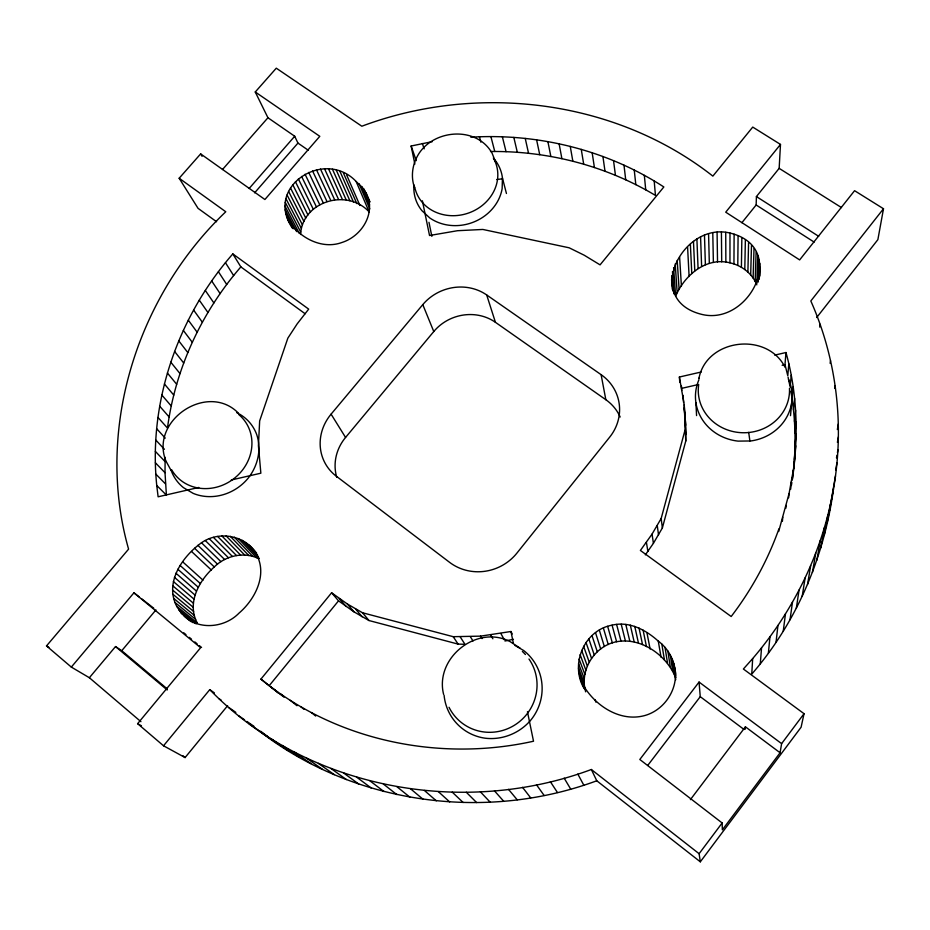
<?xml version="1.0" encoding="UTF-8"?>
<svg xmlns="http://www.w3.org/2000/svg" width="930" height="930" viewBox="0 0 930 930"><rect width="100%" height="100%" fill="white"/><g stroke="black" fill="none" stroke-linecap="round" stroke-linejoin="round"><path stroke-width="1.4" d="M756.799 284.859C752.323 273.56 741.698 265.41 729.957 262.83L729.98 233.046C682.434 221.398 642.932 299.623 701.429 314.305C749.313 326.546 789.14 247.275 729.98 233.046M733.944 263.934L734.119 234.186M583.912 688.107C569.764 664.16 584.435 630.075 612.08 625.169C629.215 620.949 645.92 629.924 658.277 641.13C668.519 648.629 674.68 660.8 675.564 673.367M585.668 691.839C579.274 670.216 594.549 645.862 616.602 641.735C641.154 637.038 666.775 655.278 675.564 677.621M737.781 265.434L738.095 235.709M741.408 267.305L741.861 237.627M744.79 269.514L745.372 239.905M645.35 554.861L653.418 543.306L662.369 527.961L685.77 441.018L684.213 404.713L679.388 377.022L701.243 372M685.77 441.018L685.689 425.231L684.213 404.713M747.894 272.06L748.592 242.521M256.238 553.211C244.788 535.169 218.841 530.612 201.484 542.76C182.385 556.5 164.343 582.447 176.688 606.29L197.253 622.984C186.546 603.058 199.067 580.425 214.295 566.94C225.676 555.582 244.299 551.339 258.924 558.756M750.684 274.896L751.487 245.45M494.179 159.03A44.907 40.025 -18.5 0 1 502.444 178.049L502.142 188.662A44.907 40.025 -18.5 0 1 473.858 221.979A44.907 40.025 -18.5 0 1 429.776 217.946L421.895 210.645A44.907 40.025 -18.5 0 1 413.943 184.896M753.114 278L754.009 248.647M741.896 222.689L756.148 204.984L756.415 196.579L779.154 168.353L780.491 144.417L752.742 127.085L712.857 176.119C615.125 99.324 477.264 82.921 361.828 126.224L276.28 68.181L255.262 91.989L267.945 117.75L294.705 136.245L297.949 143.092L308.376 150.311M755.16 281.337L756.125 252.077M833.489 488.878C822.643 551.432 793.918 610.452 752.672 658.58L751.765 674.099C796.801 622.24 824.34 556.733 833.489 488.878C844.533 425.812 836.872 359.526 810.821 300.971L883.5 208.75L854.577 190.685L799.649 259.912L725.726 212.191L780.491 144.417M231.291 479.985L260.853 473.196L258.424 445.679L259.656 420.918L287.858 338.136L297.135 323.919L308.679 309.12L232.814 253.913C177.851 316.735 148.161 402.039 156.752 485.483L166.4 495.086L165.017 472.707L165.133 457.316M756.846 283.464L757.834 255.715M758.252 282.011L759.089 259.493M794.813 457.781L792.255 480.054C798.591 437.681 797.603 393.936 785.966 352.528L774.702 355.121M759.275 279.302L759.891 263.399M759.88 276.001L760.217 267.363M745.29 729.178L745.407 726.818L780.084 752.754L722.354 829.827L722.145 822.969L639.817 759.485L699.058 682.062L781.607 743.64L780.084 752.754M300.564 234.488C302.308 201.229 347.297 187.918 369.152 211.924L356.144 181.49C324.558 147.893 263.957 186.907 292.322 227.955M760.287 663.753L761.542 647.826M793.662 468.302C796.103 442.657 795.336 416.675 790.86 391.286M788.814 363.816L787.791 375.767L784.99 364.653L785.966 352.528M790.151 387.02L791.221 375.243M778.677 531.518L789.07 493.563L793.383 469.731M790.5 415.64L791.872 401.202L791.558 389.426A48.348 44.966 -0.2 0 0 788.524 379.359M792.058 398.4L793.162 386.787M768.378 653.116L769.97 636.783M782.386 521.265L782.793 517.173M793.499 409.886L794.627 398.447M794.476 421.453L795.627 410.2M785.885 508.187L786.176 505.409M674.796 667.88C679.005 689.572 663.23 712.217 641.607 716.286C616.799 721.18 591.84 703.034 581.297 681.516M794.987 433.101L796.15 422.034M788.617 497.829L789.07 493.563M794.72 447.597L796.196 433.915M790.651 489.273L791.477 481.67M794.278 459.292L795.743 445.842M776.05 642.223L777.933 625.471M819.714 327.093L820.074 324.245M783.269 631.086L785.455 613.905M790.035 619.729L792.488 602.117M830.13 363.316L830.525 360.584M796.347 608.162L799.044 590.108M232.814 253.913L240.858 266.898C201.682 312.131 175.305 368.617 167.47 428.044L157.972 417.442M829.514 510.535L835.489 475.881M834.675 388.391L835.117 385.59M802.183 596.409L805.124 577.914M791.418 485.274L791.837 482.67M807.554 584.493L810.693 565.556M812.436 572.427L815.773 553.036M837.349 429.555L838.325 423.941M443.575 694.257C434.612 657.929 476.823 624.251 510.14 641.642L520.079 648.129M837.407 442.389L838.383 436.879M816.842 560.232L820.341 540.388M836.477 457.967L836.965 455.27M837.442 452.561L837.93 449.853M820.748 547.921L824.399 527.624M835.686 469.906L836.965 462.861M883.5 208.75L877.874 239.638L816.691 317.514M824.166 535.517L827.944 514.778M827.084 523.055L830.978 501.851M752.672 658.58L743.384 669.019L804.043 713.694L801.09 727.237L700.325 861.819L596.781 780.782L591.341 769.505C462.803 817.365 306.412 789.245 209.773 689.642L163.529 745.779L137.628 723.668L200.601 647.722L133.932 592.817L71.319 667.089L46.5 645.92L128.584 549.142C94.686 429.846 136.954 296.496 225.769 211.761L179.165 178.246L200.648 153.892L264.899 199.508L319.792 136.326L255.262 91.989M778.922 528.845C767.75 560.337 751.487 589.98 731.178 616.509L640.398 550.455L652.046 534.111L661.16 518.498L685.003 430.16M416.059 158.705C412.002 167.772 411.118 178.142 414.524 187.569M785.036 367.245C767.099 331.371 706.312 338.567 698.907 378.591L699.116 378.01M675.645 296.286C684.306 275.385 706.103 256.761 729.957 262.83M416.384 158.181C429.579 129.747 475.23 124.632 491.679 152.497M700.325 861.819L699.104 853.705L722.145 822.969M781.607 743.64L804.043 713.694M690.397 799.637L745.407 726.818M647.733 765.437L700.255 696.675L699.058 682.062M331.603 592.782L338.532 600.838L269.165 685.736L260.923 679.109L331.603 592.782L347.297 603.954L362.549 612.777L453.212 636.69L480.577 636.132L510.954 631.505L512.244 634.016M163.529 745.779L185.093 757.566L227.629 705.684M336.765 477.311A45.163 42.164 -30.3 0 1 345.565 437.449L433.775 331.533A44.501 41.094 -20.7 0 1 495.423 322.303L605.837 399.714A45.64 43.013 -13.3 0 1 620.171 417.012M71.319 667.089L89.361 677.726L115.529 646.559L121.749 650.709L155.949 609.917M601.106 374.662A47.383 44.442 -13.7 0 1 609.743 437.065L516.952 553.059A48 45.803 -25.8 0 1 449.597 562.348L336.276 476.183A46.884 43.536 -30 0 1 331.092 414.152L422.79 304.622A46.175 42.385 -20.8 0 1 486.692 294.961L601.106 374.662L605.837 399.714M249.147 188.488L294.705 136.245M254.634 192.824L297.949 143.092M222.479 169.551L267.945 117.75M259.877 731.422C354.156 804.287 485.53 821.946 596.781 780.782M198.811 487.448L158.112 496.794L156.752 485.483M681.667 388.356L698.651 384.462M782.153 365.304L784.99 364.653M414.85 164.099L411.13 146.01L432.276 141.651M504.944 641.003L513.43 639.317M496.794 179.56L502.421 178.793M470.813 137.198C538.226 133.095 607.081 150.102 663.846 186.965L600.071 264.864L584.261 255.239L569.16 247.799L482.856 229.454L457.514 230.71L429.532 235.511L422.394 200.787M490.529 151.509C548.107 150.8 605.965 165.796 655.441 195.416L654.197 180.966M338.532 600.838L353.97 611.835L368.978 620.531L458.106 644.106L464.988 644.316L460.211 636.911M260.923 679.109L278.477 693.048L270.386 686.549C344.356 742.652 443.401 761.298 533.518 741.222L527.45 711.729M137.628 723.668L141.43 725.795M514.918 645.42L523.66 650.512A49.662 48.593 -44.5 0 1 531.297 719.495C520.184 733.073 502.467 740.35 485.018 738.188A49.662 48.593 -44.5 0 1 444.087 695.245M46.5 645.92L48.918 647.361M779.154 168.353L841.476 207.576M756.415 196.579L818.667 236.313M756.148 204.984L814.157 242.102M249.124 723.796L277.849 743.814M238.731 715.786L244.567 719.832M246.915 721.448L253.925 726.295M270.967 738.653L288.544 750.789M228.699 707.416L235.836 712.38M282.371 745.476L299.553 757.38M294.089 751.882L310.853 763.553M219.038 698.697L221.317 700.29M209.773 689.642L214.4 692.897M306.098 757.857L322.431 769.319M318.386 763.379L334.277 774.655M330.929 768.459L346.355 779.561M216.585 221.747L198.044 208.343L179.165 178.246M279.558 693.827L283.836 696.919M240.858 266.898L305.11 313.747M343.716 773.063L358.678 784.002M238.243 412.99C207.564 381.904 149.963 420.255 165.784 460.641M356.725 777.201L371.198 788.001M700.255 696.675L744.081 729.492M369.931 780.851L383.916 791.523M260.772 731.294L267.468 736.444M133.932 592.817L139.43 597.083M141.639 598.804L153.752 608.208M356.144 181.49L364.037 189.302L369.698 201.891M591.341 769.505L699.104 853.705M383.323 784.002L396.808 794.569M176.688 606.29L181.292 613.161L193.115 622.693M181.292 613.161L190.929 621.589M280.186 693.629L284.15 696.826M178.793 609.859L196.056 623.821M290.3 700.337L296.961 705.719M396.866 786.664L409.839 797.138M300.727 706.649L303.982 709.299M175.003 602.477L195.614 619.31M311.434 712.578L315.689 716.054M184.152 616.137C199.357 630.482 224.979 627.669 239.033 613.102C256.134 598.49 269.072 571.741 254.285 551.141M173.77 598.478L194.405 615.439M183.756 632.807L185.977 634.632M189.313 637.375L191.545 639.212M194.881 641.956L197.102 643.793M199.322 645.618L201.554 647.454M172.98 594.34L193.626 611.44M172.643 590.108L193.289 607.348M410.56 788.814L423.022 799.219M121.749 650.709L167.214 688.863M115.529 646.559L167.214 689.967M172.782 585.83L193.405 603.21M173.375 581.552L193.963 599.083M182.885 755.695L185.093 757.566M89.361 677.726L140.93 721.68M174.422 577.332L194.951 595.002M424.371 790.454L436.31 800.811M175.91 573.217L196.369 591.027M177.816 569.241L198.195 587.202M180.118 565.475L200.403 583.563M182.803 561.941L202.984 580.157M438.274 791.581L449.678 801.904M191.568 551.502L211.401 570.078M194.579 548.258L214.295 566.94M452.271 792.174L463.128 802.485M197.904 545.329L217.481 564.115M201.484 542.76L220.933 561.627M205.298 540.551L224.607 559.511M209.297 538.749L228.455 557.779M466.302 792.255L476.637 802.578M213.423 537.377L232.43 556.454M217.643 536.447L236.499 555.547M155.856 474.137L165.494 483.902M221.898 535.959L240.603 555.094M155.391 462.768L165.017 472.707M226.153 535.924L244.706 555.071M230.349 536.354L248.752 555.489M234.441 537.238L252.704 556.338M238.382 538.551L256.506 557.628M155.38 451.41L164.994 461.513M256.436 554.652L258.389 556.71M480.38 791.814L490.156 802.16M242.126 540.307L259.179 558.326M248.845 545.015L256.657 553.129M245.625 542.469L257.54 555.105M155.81 440.053L164.424 449.295M156.67 428.718L165.261 438.123M494.458 790.849L503.688 801.242M159.693 406.212L169.155 416.989M161.855 395.064L171.248 405.992M339.287 598.548L346.1 606.511M347.297 603.954L353.97 611.835M164.424 383.997L173.759 395.087M355.574 608.987L362.119 616.799M362.549 612.777L368.978 620.531M508.524 789.361L517.208 799.812M167.4 373.023L176.677 384.288M170.794 362.177L180.002 373.593M174.584 351.447L183.71 363.026M522.544 787.338L530.693 797.882M178.769 340.868L187.814 352.586M183.338 330.429L192.289 342.31M188.29 320.164L197.148 332.196M193.614 310.074L202.368 322.245M536.517 784.804L544.12 795.452M199.287 300.181L207.936 312.492M205.321 290.474L213.865 302.936M211.703 280.988L220.131 293.589M453.212 636.69L458.106 644.106M550.397 781.746L557.454 792.523M218.422 271.734L226.722 284.464M225.455 262.702L233.639 275.559M331.092 414.152L345.565 437.449M470.382 636.748L473.01 640.991M564.185 778.166L570.695 789.093M480.577 636.132L482.042 638.619M288.312 220.352C299.135 237.545 321.675 249.926 341.938 242.486C359.526 236.964 373.29 217.934 368.606 199.287M200.648 153.892L202.077 156.321M490.749 635.051L492.865 638.782M166.086 461.268L170.922 470.138M500.886 633.504L504.269 639.759M577.832 774.097L583.808 785.176M286.847 216.992L292.834 228.559M285.185 209.843L296.624 231.605M285.801 213.482L293.868 228.78M285.01 206.135L299.135 233.116M285.278 202.403L300.716 232.07M285.963 198.683L301.378 228.455M287.079 195.021L302.448 224.897M288.614 191.452L303.912 221.433M290.532 188.023L305.761 218.108M292.81 184.768L307.958 214.958M295.449 181.734L310.492 212.017M298.391 178.955L313.329 209.32M301.611 176.456L316.433 206.902M305.063 174.259L319.769 204.774M308.725 172.41L323.303 202.984M312.55 170.911L326.988 201.543M316.479 169.783L330.789 200.462M320.478 169.051L334.649 199.752M324.512 168.702L338.543 199.439M328.511 168.772L342.414 199.497M332.452 169.225L346.216 199.962M336.276 170.085L349.913 200.799M339.938 171.318L353.458 202.008M343.402 172.934L356.818 203.589M346.623 174.898L359.933 205.507M361.747 186.407L369.547 204.856M359.108 183.791L369.768 208.89M365.967 192.429L369.826 201.612M364.037 189.302L369.582 202.438M422.79 304.622L433.775 331.533M492.086 153.183L495.609 161.994M579.867 677.168L584.621 689.165M578.925 672.716L584.761 687.537M578.483 668.182L584.331 683.166M578.53 663.625L584.377 678.784M579.088 659.114L584.9 674.424M594.956 699.639L595.909 702.162M580.122 654.685L585.888 670.158M581.634 650.396L587.342 666.031M583.598 646.304L589.225 662.079M411.13 146.01L416.256 160.646M586.005 642.432L591.538 658.359M588.806 638.84L594.235 654.894M422.371 143.511L424.173 148.846M591.992 635.574L597.293 651.744M486.692 294.961L495.423 322.303M595.514 632.656L600.675 648.942M599.327 630.133L604.337 646.513M603.384 628.029L608.243 644.49M607.662 626.367L612.347 642.886M479.427 136.768L480.891 142.174M612.08 625.169L616.602 641.735M616.613 624.437L620.961 641.037M490.901 136.594L494.76 151.451M502.444 178.049L506.443 193.498M621.205 624.193L625.379 640.805M502.374 136.815L506.06 151.683M625.785 624.437L629.784 641.049M513.825 137.419L517.324 152.299M630.319 625.158L634.144 641.758M525.241 138.43L528.554 153.311M634.76 626.367L638.41 642.921M639.038 628.041L642.525 644.537M536.598 139.826L539.737 154.706M788.082 377.173L789.849 385.613M428.974 222.328L431.857 236.348M510.954 631.505L513.395 643.374M643.107 630.145L646.443 646.583M547.898 141.627L550.851 156.484M646.931 632.679L650.117 649.024M559.116 143.825L561.894 158.67M570.253 146.405L572.845 161.227M658.277 641.13L661.044 657.185M581.262 149.381L583.691 164.18M661.823 644.072L664.45 660.021M646.42 542.399L647.885 551.467M665.031 647.373L667.531 663.206M592.166 152.753L594.41 167.516M667.856 651L670.251 666.705M652.046 534.111L653.418 543.306M670.274 654.918L672.576 670.484M675.354 677.04L675.738 679.725M672.25 659.068L674.471 674.483M675.319 672.437L675.703 675.157M673.762 663.404L675.738 677.273M748.697 432.392L749.894 440.971M602.919 156.496L605 171.225M657.266 525.601L658.533 534.936M613.533 160.634L615.439 175.328M661.16 518.498L662.369 527.961M684.015 408.072L684.829 414.641M623.984 165.156L625.716 179.792M634.248 170.051L635.818 184.64M644.327 175.328L645.734 189.848M684.992 415.954L685.689 425.231M679.388 377.022L679.772 382.207M671.809 275.466L672.96 291.055M671.588 279.43L672.332 289.3M672.483 271.537L673.971 293.892M673.622 267.689L675.54 294.856M681.446 386.136L681.76 390.461M683.062 395.378L683.562 402.492M685.154 423.603L685.922 434.554M675.203 263.981L677.168 292.683M677.203 260.435L679.098 289.265M679.609 257.11L681.411 286.045M695.907 402.713L696.57 415.582M687.596 247.252L689.107 276.501M690.362 244.183L691.781 273.536M693.478 241.393L694.78 270.839M696.896 238.929L698.07 268.456M700.569 236.801L701.615 266.399M704.475 235.046L705.382 264.713M708.567 233.674L709.323 263.388M712.775 232.709L713.38 262.469M717.077 232.163L717.53 261.946M721.413 232.035L721.703 261.83M725.726 232.326L725.865 262.132M791.872 401.202A48.348 44.966 -0.2 0 1 750.801 440.96L738.071 441.122A48.348 44.966 -0.2 0 1 698.942 379.707M236.79 412.688A46.674 42.455 -37.4 0 1 256.796 434.833C261.795 449.934 257.622 466.674 247.647 478.787A46.674 42.455 -37.4 0 1 193.196 493.388L183.466 487.657A46.674 42.455 -37.4 0 1 170.876 469.592M789.477 388.38A45.628 42.396 -0.4 0 1 742.047 432.717A45.628 42.396 -0.4 0 1 698.628 385.032M528.984 659.021A46.872 45.837 -43.9 0 1 513.999 725.505A46.872 45.837 -43.9 0 1 449.027 707.288M522.381 651.465A46.872 45.837 -43.9 0 1 525.415 654.522M493.353 157.995A42.35 37.688 -18.6 0 1 469.232 212.784A42.35 37.688 -18.6 0 1 414.699 187M238.836 414.594A44.036 39.99 -37.3 0 1 234.965 477.799A44.036 39.99 -37.3 0 1 171.655 469.766"/></g></svg>
